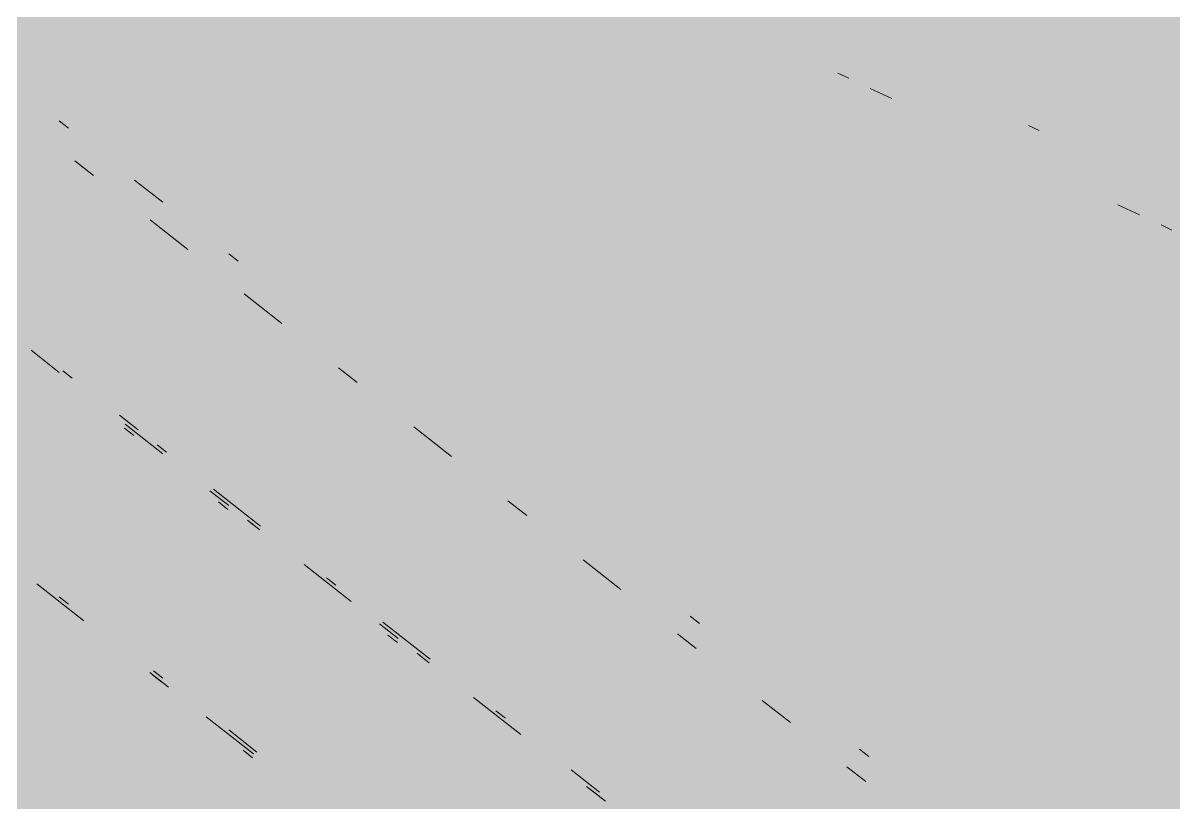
# Model space of a CAD drawing. Header units: millimetres. Extents: x 5 to 1315, y 5 to 292.
# Drawn here: x 1209.747 to 1213.821, y 90.034 to 92.795 of the extents above; entities that cross this region are included whole.
import ezdxf

# ---------------------------------------------------------------- set-up
doc = ezdxf.new("R2010")
doc.units = ezdxf.units.MM
doc.layers.add('EXISTING', color=7, linetype='Continuous')
doc.layers.add('IMAGES', color=7, linetype='Continuous')

# ---------------------------------------------------------------- blocks, each defined once
blk = doc.blocks.new('SHEET_03')
at = {"layer": 'EXISTING', "color": 250, "lineweight": 9}
for p, q in [((312.6314, 92.6168), (312.6695, 92.5989)), ((312.7458, 92.5631), (312.822, 92.5273)), ((309.9083, 92.422), (309.875, 92.4482)), ((313.3438, 92.4143), (313.3056, 92.4322)), ((309.9302, 92.3069), (309.9969, 92.2546)), ((310.2416, 92.1605), (310.1416, 92.2389)), ((313.6226, 92.1514), (313.6989, 92.1156)), ((310.1968, 92.0977), (310.3302, 91.993)), ((313.7751, 92.0798), (313.8132, 92.0619)), ((310.5082, 91.9512), (310.4749, 91.9773)), ((310.5301, 91.8361), (310.6634, 91.7314)), ((309.7754, 91.6363), (309.8754, 91.5579)), ((309.9212, 91.5376), (309.8879, 91.5637)), ((310.8634, 91.5745), (310.93, 91.5222)), ((310.1545, 91.3544), (310.0879, 91.4068)), ((310.139, 91.3349), (310.1057, 91.3611)), ((310.1087, 91.3747), (310.242, 91.2701)), ((311.13, 91.3652), (311.2633, 91.2606)), ((310.2545, 91.276), (310.2212, 91.3021)), ((310.4086, 91.1393), (310.4753, 91.087)), ((310.5878, 91.0144), (310.4211, 91.1452)), ((310.4722, 91.0733), (310.4389, 91.0995)), ((311.4633, 91.1036), (311.5299, 91.0513)), ((310.542, 91.0347), (310.5753, 91.0085)), ((310.5847, 91.0007), (310.5514, 91.0269)), ((311.7299, 90.8943), (311.8632, 90.7897)), ((310.7419, 90.8777), (310.9085, 90.7469)), ((309.7959, 90.8098), (309.9625, 90.679)), ((310.8544, 90.8051), (310.8211, 90.8313)), ((309.9083, 90.7372), (309.875, 90.7634)), ((312.1412, 90.6694), (312.1079, 90.6956)), ((311.0085, 90.6684), (311.0752, 90.6161)), ((311.1876, 90.5435), (311.021, 90.6743)), ((311.0721, 90.6024), (311.0388, 90.6286)), ((312.0631, 90.6328), (312.1298, 90.5804)), ((311.1418, 90.5638), (311.1752, 90.5377)), ((311.1846, 90.5298), (311.1513, 90.556)), ((310.1958, 90.4959), (310.2624, 90.4436)), ((310.2385, 90.4619), (310.2052, 90.4881)), ((310.2416, 90.4756), (310.2083, 90.5018)), ((311.3418, 90.4069), (311.5084, 90.2761)), ((311.4543, 90.3342), (311.4209, 90.3604)), ((312.3631, 90.3973), (312.4631, 90.3188)), ((310.3957, 90.339), (310.5624, 90.2082)), ((310.5749, 90.214), (310.4749, 90.2925)), ((310.5593, 90.1945), (310.526, 90.2206)), ((312.7411, 90.1985), (312.7077, 90.2247)), ((312.663, 90.1619), (312.7297, 90.1096)), ((311.7875, 90.0727), (311.6875, 90.1511)), ((311.7417, 90.093), (311.8084, 90.0406)), ((311.7845, 90.059), (311.7511, 90.0851))]:
    blk.add_line(p, q, dxfattribs=at)
at = {"layer": 'IMAGES', "color": 7}
for points in [[(309.3782, 92.7366), (311.7873, 92.7366), (309.3782, 92.833), (311.7873, 92.833)], [(311.7873, 92.7366), (311.98, 92.7366), (311.7873, 92.833), (311.98, 92.833)], [(311.98, 92.7366), (312.0764, 92.7366), (311.98, 92.833), (312.0764, 92.833)], [(312.0764, 92.7366), (312.1727, 92.7366), (312.0764, 92.833), (312.1727, 92.833)], [(312.1727, 92.7366), (312.2691, 92.7366), (312.1727, 92.833), (312.2691, 92.833)], [(312.2691, 92.7366), (312.4618, 92.7366), (312.2691, 92.833), (312.4618, 92.833)], [(312.4618, 92.7366), (312.5582, 92.7366), (312.4618, 92.833), (312.5582, 92.833)], [(312.5582, 92.7366), (312.6545, 92.7366), (312.5582, 92.833), (312.6545, 92.833)], [(312.6545, 92.7366), (312.7509, 92.7366), (312.6545, 92.833), (312.7509, 92.833)], [(312.7509, 92.7366), (312.8473, 92.7366), (312.7509, 92.833), (312.8473, 92.833)], [(312.8473, 92.7366), (312.9436, 92.7366), (312.8473, 92.833), (312.9436, 92.833)], [(312.9436, 92.7366), (318.9182, 92.7366), (312.9436, 92.833), (318.9182, 92.833)], [(309.6673, 92.6402), (309.7636, 92.6402), (309.6673, 92.7366), (309.7636, 92.7366)], [(309.7636, 92.6402), (309.86, 92.6402), (309.7636, 92.7366), (309.86, 92.7366)], [(309.86, 92.6402), (311.98, 92.6402), (309.86, 92.7366), (311.98, 92.7366)], [(311.98, 92.6402), (312.0764, 92.6402), (311.98, 92.7366), (312.0764, 92.7366)], [(312.0764, 92.6402), (312.1727, 92.6402), (312.0764, 92.7366), (312.1727, 92.7366)], [(312.1727, 92.6402), (312.2691, 92.6402), (312.1727, 92.7366), (312.2691, 92.7366)], [(312.2691, 92.6402), (312.3655, 92.6402), (312.2691, 92.7366), (312.3655, 92.7366)], [(312.3655, 92.6402), (312.4618, 92.6402), (312.3655, 92.7366), (312.4618, 92.7366)], [(312.4618, 92.6402), (312.6545, 92.6402), (312.4618, 92.7366), (312.6545, 92.7366)], [(312.6545, 92.6402), (312.8473, 92.6402), (312.6545, 92.7366), (312.8473, 92.7366)], [(312.8473, 92.6402), (312.9436, 92.6402), (312.8473, 92.7366), (312.9436, 92.7366)], [(312.9436, 92.6402), (313.1364, 92.6402), (312.9436, 92.7366), (313.1364, 92.7366)], [(313.1364, 92.6402), (319.0145, 92.6402), (313.1364, 92.7366), (319.0145, 92.7366)], [(309.6673, 92.5438), (309.86, 92.5438), (309.6673, 92.6402), (309.86, 92.6402)], [(309.86, 92.5438), (309.9564, 92.5438), (309.86, 92.6402), (309.9564, 92.6402)], [(309.9564, 92.5438), (312.1727, 92.5438), (309.9564, 92.6402), (312.1727, 92.6402)], [(312.1727, 92.5438), (312.3655, 92.5438), (312.1727, 92.6402), (312.3655, 92.6402)], [(312.3655, 92.5438), (312.4618, 92.5438), (312.3655, 92.6402), (312.4618, 92.6402)], [(312.4618, 92.5438), (312.5582, 92.5438), (312.4618, 92.6402), (312.5582, 92.6402)], [(312.5582, 92.5438), (312.6545, 92.5438), (312.5582, 92.6402), (312.6545, 92.6402)], [(312.6545, 92.5438), (312.8473, 92.5438), (312.6545, 92.6402), (312.8473, 92.6402)], [(312.8473, 92.5438), (312.9436, 92.5438), (312.8473, 92.6402), (312.9436, 92.6402)], [(312.9436, 92.5438), (313.1364, 92.5438), (312.9436, 92.6402), (313.1364, 92.6402)], [(313.1364, 92.5438), (313.3291, 92.5438), (313.1364, 92.6402), (313.3291, 92.6402)], [(313.3291, 92.5438), (319.3036, 92.5438), (313.3291, 92.6402), (319.3036, 92.6402)], [(309.6673, 92.4474), (309.9564, 92.4474), (309.6673, 92.5438), (309.9564, 92.5438)], [(309.9564, 92.4474), (310.1491, 92.4474), (309.9564, 92.5438), (310.1491, 92.5438)], [(310.1491, 92.4474), (312.3655, 92.4474), (310.1491, 92.5438), (312.3655, 92.5438)], [(312.3655, 92.4474), (312.4618, 92.4474), (312.3655, 92.5438), (312.4618, 92.5438)], [(312.4618, 92.4474), (312.5582, 92.4474), (312.4618, 92.5438), (312.5582, 92.5438)], [(312.5582, 92.4474), (312.6545, 92.4474), (312.5582, 92.5438), (312.6545, 92.5438)], [(312.6545, 92.4474), (312.7509, 92.4474), (312.6545, 92.5438), (312.7509, 92.5438)], [(312.7509, 92.4474), (313.1364, 92.4474), (312.7509, 92.5438), (313.1364, 92.5438)], [(313.1364, 92.4474), (313.2327, 92.4474), (313.1364, 92.5438), (313.2327, 92.5438)], [(313.2327, 92.4474), (313.3291, 92.4474), (313.2327, 92.5438), (313.3291, 92.5438)], [(313.3291, 92.4474), (313.5218, 92.4474), (313.3291, 92.5438), (313.5218, 92.5438)], [(313.5218, 92.4474), (319.4, 92.4474), (313.5218, 92.5438), (319.4, 92.5438)], [(309.6673, 92.351), (309.7636, 92.351), (309.6673, 92.4474), (309.7636, 92.4474)], [(309.7636, 92.351), (309.86, 92.351), (309.7636, 92.4474), (309.86, 92.4474)], [(309.86, 92.351), (309.9564, 92.351), (309.86, 92.4474), (309.9564, 92.4474)], [(309.9564, 92.351), (310.0527, 92.351), (309.9564, 92.4474), (310.0527, 92.4474)], [(310.0527, 92.351), (310.1491, 92.351), (310.0527, 92.4474), (310.1491, 92.4474)], [(310.1491, 92.351), (310.2455, 92.351), (310.1491, 92.4474), (310.2455, 92.4474)], [(310.2455, 92.351), (312.5582, 92.351), (310.2455, 92.4474), (312.5582, 92.4474)], [(312.5582, 92.351), (312.7509, 92.351), (312.5582, 92.4474), (312.7509, 92.4474)], [(312.7509, 92.351), (312.8473, 92.351), (312.7509, 92.4474), (312.8473, 92.4474)], [(312.8473, 92.351), (312.9436, 92.351), (312.8473, 92.4474), (312.9436, 92.4474)], [(312.9436, 92.351), (313.04, 92.351), (312.9436, 92.4474), (313.04, 92.4474)], [(313.04, 92.351), (313.3291, 92.351), (313.04, 92.4474), (313.3291, 92.4474)], [(313.3291, 92.351), (313.4255, 92.351), (313.3291, 92.4474), (313.4255, 92.4474)], [(313.4255, 92.351), (313.5218, 92.351), (313.4255, 92.4474), (313.5218, 92.4474)], [(313.5218, 92.351), (313.7145, 92.351), (313.5218, 92.4474), (313.7145, 92.4474)], [(313.7145, 92.351), (319.4964, 92.351), (313.7145, 92.4474), (319.4964, 92.4474)], [(309.6673, 92.2546), (309.7636, 92.2546), (309.6673, 92.351), (309.7636, 92.351)], [(309.7636, 92.2546), (309.86, 92.2546), (309.7636, 92.351), (309.86, 92.351)], [(309.86, 92.2546), (309.9564, 92.2546), (309.86, 92.351), (309.9564, 92.351)], [(309.9564, 92.2546), (310.1491, 92.2546), (309.9564, 92.351), (310.1491, 92.351)], [(310.1491, 92.2546), (310.2455, 92.2546), (310.1491, 92.351), (310.2455, 92.351)], [(310.2455, 92.2546), (310.3418, 92.2546), (310.2455, 92.351), (310.3418, 92.351)], [(310.3418, 92.2546), (312.7509, 92.2546), (310.3418, 92.351), (312.7509, 92.351)], [(312.7509, 92.2546), (312.8473, 92.2546), (312.7509, 92.351), (312.8473, 92.351)], [(312.8473, 92.2546), (312.9436, 92.2546), (312.8473, 92.351), (312.9436, 92.351)], [(312.9436, 92.2546), (313.04, 92.2546), (312.9436, 92.351), (313.04, 92.351)], [(313.04, 92.2546), (313.1364, 92.2546), (313.04, 92.351), (313.1364, 92.351)], [(313.1364, 92.2546), (313.2327, 92.2546), (313.1364, 92.351), (313.2327, 92.351)], [(313.2327, 92.2546), (313.5218, 92.2546), (313.2327, 92.351), (313.5218, 92.351)], [(313.5218, 92.2546), (313.6182, 92.2546), (313.5218, 92.351), (313.6182, 92.351)], [(313.6182, 92.2546), (313.7145, 92.2546), (313.6182, 92.351), (313.7145, 92.351)], [(313.7145, 92.2546), (314.0036, 92.2546), (313.7145, 92.351), (314.0036, 92.351)], [(309.3782, 92.1582), (309.7636, 92.1582), (309.3782, 92.2546), (309.7636, 92.2546)], [(309.7636, 92.1582), (309.86, 92.1582), (309.7636, 92.2546), (309.86, 92.2546)], [(309.86, 92.1582), (309.9564, 92.1582), (309.86, 92.2546), (309.9564, 92.2546)], [(309.9564, 92.1582), (310.0527, 92.1582), (309.9564, 92.2546), (310.0527, 92.2546)], [(310.0527, 92.1582), (310.1491, 92.1582), (310.0527, 92.2546), (310.1491, 92.2546)], [(310.1491, 92.0618), (310.2455, 92.0618), (310.1491, 92.2546), (310.2455, 92.2546)], [(310.2455, 92.1582), (310.3418, 92.1582), (310.2455, 92.2546), (310.3418, 92.2546)], [(310.3418, 92.1582), (310.4382, 92.1582), (310.3418, 92.2546), (310.4382, 92.2546)], [(310.4382, 92.1582), (310.5345, 92.1582), (310.4382, 92.2546), (310.5345, 92.2546)], [(310.5345, 92.0618), (310.6309, 92.0618), (310.5345, 92.2546), (310.6309, 92.2546)], [(310.6309, 92.1582), (310.7273, 92.1582), (310.6309, 92.2546), (310.7273, 92.2546)], [(310.7273, 92.1582), (312.9436, 92.1582), (310.7273, 92.2546), (312.9436, 92.2546)], [(312.9436, 92.1582), (313.1364, 92.1582), (312.9436, 92.2546), (313.1364, 92.2546)], [(313.1364, 92.1582), (313.2327, 92.1582), (313.1364, 92.2546), (313.2327, 92.2546)], [(313.2327, 92.1582), (313.3291, 92.1582), (313.2327, 92.2546), (313.3291, 92.2546)], [(313.3291, 92.1582), (313.4255, 92.1582), (313.3291, 92.2546), (313.4255, 92.2546)], [(313.4255, 92.1582), (313.7145, 92.1582), (313.4255, 92.2546), (313.7145, 92.2546)], [(313.7145, 92.1582), (313.8109, 92.1582), (313.7145, 92.2546), (313.8109, 92.2546)], [(313.8109, 92.1582), (314.0036, 92.1582), (313.8109, 92.2546), (314.0036, 92.2546)], [(309.4745, 92.0618), (309.86, 92.0618), (309.4745, 92.1582), (309.86, 92.1582)], [(309.86, 92.0618), (309.9564, 92.0618), (309.86, 92.1582), (309.9564, 92.1582)], [(309.9564, 92.0618), (310.0527, 92.0618), (309.9564, 92.1582), (310.0527, 92.1582)], [(310.0527, 92.0618), (310.1491, 92.0618), (310.0527, 92.1582), (310.1491, 92.1582)], [(310.2455, 92.0618), (310.4382, 92.0618), (310.2455, 92.1582), (310.4382, 92.1582)], [(310.4382, 92.0618), (310.5345, 92.0618), (310.4382, 92.1582), (310.5345, 92.1582)], [(310.6309, 92.0618), (310.7273, 92.0618), (310.6309, 92.1582), (310.7273, 92.1582)], [(310.7273, 92.0618), (310.8236, 92.0618), (310.7273, 92.1582), (310.8236, 92.1582)], [(310.8236, 92.0618), (313.1364, 92.0618), (310.8236, 92.1582), (313.1364, 92.1582)], [(313.1364, 92.0618), (313.2327, 92.0618), (313.1364, 92.1582), (313.2327, 92.1582)], [(313.2327, 92.0618), (313.4255, 92.0618), (313.2327, 92.1582), (313.4255, 92.1582)], [(313.4255, 92.0618), (313.5218, 92.0618), (313.4255, 92.1582), (313.5218, 92.1582)], [(313.5218, 92.0618), (313.6182, 92.0618), (313.5218, 92.1582), (313.6182, 92.1582)], [(313.6182, 92.0618), (314.0036, 92.0618), (313.6182, 92.1582), (314.0036, 92.1582)], [(309.5709, 91.9654), (310.0527, 91.9654), (309.5709, 92.0618), (310.0527, 92.0618)], [(310.0527, 91.9654), (310.1491, 91.9654), (310.0527, 92.0618), (310.1491, 92.0618)], [(310.1491, 91.9654), (310.2455, 91.9654), (310.1491, 92.0618), (310.2455, 92.0618)], [(310.2455, 91.9654), (310.3418, 91.9654), (310.2455, 92.0618), (310.3418, 92.0618)], [(310.3418, 91.9654), (310.5345, 91.9654), (310.3418, 92.0618), (310.5345, 92.0618)], [(310.5345, 91.9654), (310.6309, 91.9654), (310.5345, 92.0618), (310.6309, 92.0618)], [(310.6309, 91.9654), (310.7273, 91.9654), (310.6309, 92.0618), (310.7273, 92.0618)], [(310.7273, 91.9654), (313.4255, 91.9654), (310.7273, 92.0618), (313.4255, 92.0618)], [(313.4255, 91.9654), (313.5218, 91.9654), (313.4255, 92.0618), (313.5218, 92.0618)], [(313.5218, 91.9654), (313.6182, 91.9654), (313.5218, 92.0618), (313.6182, 92.0618)], [(313.6182, 91.9654), (313.7145, 91.9654), (313.6182, 92.0618), (313.7145, 92.0618)], [(313.7145, 91.9654), (313.8109, 91.9654), (313.7145, 92.0618), (313.8109, 92.0618)], [(313.8109, 91.9654), (313.9073, 91.9654), (313.8109, 92.0618), (313.9073, 92.0618)], [(309.6673, 91.869), (310.1491, 91.869), (309.6673, 91.9654), (310.1491, 91.9654)], [(310.1491, 91.869), (310.2455, 91.869), (310.1491, 91.9654), (310.2455, 91.9654)], [(310.2455, 91.869), (310.3418, 91.869), (310.2455, 91.9654), (310.3418, 91.9654)], [(310.3418, 91.869), (310.4382, 91.869), (310.3418, 91.9654), (310.4382, 91.9654)], [(310.4382, 91.869), (310.5345, 91.869), (310.4382, 91.9654), (310.5345, 91.9654)], [(310.5345, 91.869), (310.7273, 91.869), (310.5345, 91.9654), (310.7273, 91.9654)], [(310.7273, 91.869), (310.8236, 91.869), (310.7273, 91.9654), (310.8236, 91.9654)], [(310.8236, 91.869), (311.1127, 91.869), (310.8236, 91.9654), (311.1127, 91.9654)], [(311.1127, 91.869), (311.2091, 91.869), (311.1127, 91.9654), (311.2091, 91.9654)], [(311.2091, 91.869), (311.3055, 91.869), (311.2091, 91.9654), (311.3055, 91.9654)], [(311.3055, 91.869), (313.5218, 91.869), (311.3055, 91.9654), (313.5218, 91.9654)], [(313.5218, 91.869), (313.6182, 91.869), (313.5218, 91.9654), (313.6182, 91.9654)], [(313.6182, 91.869), (313.8109, 91.869), (313.6182, 91.9654), (313.8109, 91.9654)], [(313.8109, 91.869), (313.9073, 91.869), (313.8109, 91.9654), (313.9073, 91.9654)], [(309.6673, 91.7726), (309.7636, 91.7726), (309.6673, 91.869), (309.7636, 91.869)], [(309.7636, 91.7726), (310.2455, 91.7726), (309.7636, 91.869), (310.2455, 91.869)], [(310.2455, 91.7726), (310.3418, 91.7726), (310.2455, 91.869), (310.3418, 91.869)], [(310.3418, 91.7726), (310.4382, 91.7726), (310.3418, 91.869), (310.4382, 91.869)], [(310.4382, 91.7726), (310.5345, 91.7726), (310.4382, 91.869), (310.5345, 91.869)], [(310.5345, 91.7726), (310.6309, 91.7726), (310.5345, 91.869), (310.6309, 91.869)], [(310.6309, 91.7726), (310.7273, 91.7726), (310.6309, 91.869), (310.7273, 91.869)], [(310.7273, 91.7726), (311.0164, 91.7726), (310.7273, 91.869), (311.0164, 91.869)], [(311.0164, 91.7726), (311.1127, 91.7726), (311.0164, 91.869), (311.1127, 91.869)], [(311.1127, 91.7726), (311.3055, 91.7726), (311.1127, 91.869), (311.3055, 91.869)], [(311.3055, 91.7726), (311.4018, 91.7726), (311.3055, 91.869), (311.4018, 91.869)], [(311.4018, 91.7726), (313.8109, 91.7726), (311.4018, 91.869), (313.8109, 91.869)], [(313.8109, 91.7726), (314.0036, 91.7726), (313.8109, 91.869), (314.0036, 91.869)], [(309.6673, 91.5798), (309.7636, 91.5798), (309.6673, 91.7726), (309.7636, 91.7726)], [(309.7636, 91.6762), (309.86, 91.6762), (309.7636, 91.7726), (309.86, 91.7726)], [(309.86, 91.6762), (309.9564, 91.6762), (309.86, 91.7726), (309.9564, 91.7726)], [(309.9564, 91.6762), (310.4382, 91.6762), (309.9564, 91.7726), (310.4382, 91.7726)], [(310.4382, 91.6762), (310.5345, 91.6762), (310.4382, 91.7726), (310.5345, 91.7726)], [(310.5345, 91.6762), (310.6309, 91.6762), (310.5345, 91.7726), (310.6309, 91.7726)], [(310.6309, 91.6762), (310.7273, 91.6762), (310.6309, 91.7726), (310.7273, 91.7726)], [(310.7273, 91.6762), (310.8236, 91.6762), (310.7273, 91.7726), (310.8236, 91.7726)], [(310.8236, 91.6762), (310.92, 91.6762), (310.8236, 91.7726), (310.92, 91.7726)], [(310.92, 91.6762), (311.0164, 91.6762), (310.92, 91.7726), (311.0164, 91.7726)], [(311.0164, 91.6762), (311.1127, 91.6762), (311.0164, 91.7726), (311.1127, 91.7726)], [(311.1127, 91.6762), (311.3055, 91.6762), (311.1127, 91.7726), (311.3055, 91.7726)], [(311.3055, 91.6762), (311.4018, 91.6762), (311.3055, 91.7726), (311.4018, 91.7726)], [(311.4018, 91.6762), (311.4982, 91.6762), (311.4018, 91.7726), (311.4982, 91.7726)], [(311.4982, 91.6762), (314.0036, 91.6762), (311.4982, 91.7726), (314.0036, 91.7726)], [(309.7636, 91.5798), (309.86, 91.5798), (309.7636, 91.6762), (309.86, 91.6762)], [(309.86, 91.5798), (309.9564, 91.5798), (309.86, 91.6762), (309.9564, 91.6762)], [(309.9564, 91.5798), (310.0527, 91.5798), (309.9564, 91.6762), (310.0527, 91.6762)], [(310.0527, 91.5798), (310.5345, 91.5798), (310.0527, 91.6762), (310.5345, 91.6762)], [(310.5345, 91.5798), (310.6309, 91.5798), (310.5345, 91.6762), (310.6309, 91.6762)], [(310.6309, 91.5798), (310.7273, 91.5798), (310.6309, 91.6762), (310.7273, 91.6762)], [(310.7273, 91.5798), (310.8236, 91.5798), (310.7273, 91.6762), (310.8236, 91.6762)], [(310.8236, 91.5798), (311.0164, 91.5798), (310.8236, 91.6762), (311.0164, 91.6762)], [(311.0164, 91.5798), (311.2091, 91.5798), (311.0164, 91.6762), (311.2091, 91.6762)], [(311.2091, 91.5798), (311.3055, 91.5798), (311.2091, 91.6762), (311.3055, 91.6762)], [(311.3055, 91.5798), (311.4018, 91.5798), (311.3055, 91.6762), (311.4018, 91.6762)], [(311.4018, 91.5798), (311.7873, 91.5798), (311.4018, 91.6762), (311.7873, 91.6762)], [(311.7873, 91.5798), (311.8836, 91.5798), (311.7873, 91.6762), (311.8836, 91.6762)], [(311.8836, 91.5798), (311.98, 91.5798), (311.8836, 91.6762), (311.98, 91.6762)], [(311.98, 91.5798), (314.1964, 91.5798), (311.98, 91.6762), (314.1964, 91.6762)], [(309.6673, 91.4834), (309.7636, 91.4834), (309.6673, 91.5798), (309.7636, 91.5798)], [(309.7636, 91.4834), (309.86, 91.4834), (309.7636, 91.5798), (309.86, 91.5798)], [(309.86, 91.4834), (309.9564, 91.4834), (309.86, 91.5798), (309.9564, 91.5798)], [(309.9564, 91.4834), (310.0527, 91.4834), (309.9564, 91.5798), (310.0527, 91.5798)], [(310.0527, 91.4834), (310.1491, 91.4834), (310.0527, 91.5798), (310.1491, 91.5798)], [(310.1491, 91.4834), (310.2455, 91.4834), (310.1491, 91.5798), (310.2455, 91.5798)], [(310.2455, 91.4834), (310.6309, 91.4834), (310.2455, 91.5798), (310.6309, 91.5798)], [(310.6309, 91.4834), (310.7273, 91.4834), (310.6309, 91.5798), (310.7273, 91.5798)], [(310.7273, 91.4834), (310.8236, 91.4834), (310.7273, 91.5798), (310.8236, 91.5798)], [(310.8236, 91.4834), (310.92, 91.4834), (310.8236, 91.5798), (310.92, 91.5798)], [(310.92, 91.4834), (311.0164, 91.4834), (310.92, 91.5798), (311.0164, 91.5798)], [(311.0164, 91.4834), (311.1127, 91.4834), (311.0164, 91.5798), (311.1127, 91.5798)], [(311.1127, 91.4834), (311.2091, 91.4834), (311.1127, 91.5798), (311.2091, 91.5798)], [(311.2091, 91.4834), (311.3055, 91.4834), (311.2091, 91.5798), (311.3055, 91.5798)], [(311.3055, 91.4834), (311.5945, 91.4834), (311.3055, 91.5798), (311.5945, 91.5798)], [(311.5945, 91.4834), (311.6909, 91.4834), (311.5945, 91.5798), (311.6909, 91.5798)], [(311.6909, 91.4834), (311.7873, 91.4834), (311.6909, 91.5798), (311.7873, 91.5798)], [(311.7873, 91.4834), (311.8836, 91.4834), (311.7873, 91.5798), (311.8836, 91.5798)], [(311.8836, 91.4834), (311.98, 91.4834), (311.8836, 91.5798), (311.98, 91.5798)], [(311.98, 91.387), (312.0764, 91.387), (311.98, 91.5798), (312.0764, 91.5798)], [(312.0764, 91.4834), (314.3891, 91.4834), (312.0764, 91.5798), (314.3891, 91.5798)], [(309.2818, 91.387), (309.7636, 91.387), (309.2818, 91.4834), (309.7636, 91.4834)], [(309.7636, 91.387), (309.86, 91.387), (309.7636, 91.4834), (309.86, 91.4834)], [(309.86, 91.387), (309.9564, 91.387), (309.86, 91.4834), (309.9564, 91.4834)], [(309.9564, 91.387), (310.0527, 91.387), (309.9564, 91.4834), (310.0527, 91.4834)], [(310.0527, 91.387), (310.1491, 91.387), (310.0527, 91.4834), (310.1491, 91.4834)], [(310.1491, 91.387), (310.2455, 91.387), (310.1491, 91.4834), (310.2455, 91.4834)], [(310.2455, 91.387), (310.3418, 91.387), (310.2455, 91.4834), (310.3418, 91.4834)], [(310.3418, 91.387), (310.8236, 91.387), (310.3418, 91.4834), (310.8236, 91.4834)], [(310.8236, 91.387), (310.92, 91.387), (310.8236, 91.4834), (310.92, 91.4834)], [(310.92, 91.387), (311.0164, 91.387), (310.92, 91.4834), (311.0164, 91.4834)], [(311.0164, 91.387), (311.2091, 91.387), (311.0164, 91.4834), (311.2091, 91.4834)], [(311.2091, 91.387), (311.3055, 91.387), (311.2091, 91.4834), (311.3055, 91.4834)], [(311.3055, 91.387), (311.4018, 91.387), (311.3055, 91.4834), (311.4018, 91.4834)], [(311.4018, 91.387), (311.4982, 91.387), (311.4018, 91.4834), (311.4982, 91.4834)], [(311.4982, 91.387), (311.7873, 91.387), (311.4982, 91.4834), (311.7873, 91.4834)], [(311.7873, 91.387), (311.8836, 91.387), (311.7873, 91.4834), (311.8836, 91.4834)], [(311.8836, 91.387), (311.98, 91.387), (311.8836, 91.4834), (311.98, 91.4834)], [(312.0764, 91.387), (312.1727, 91.387), (312.0764, 91.4834), (312.1727, 91.4834)], [(312.1727, 91.387), (312.2691, 91.387), (312.1727, 91.4834), (312.2691, 91.4834)], [(312.2691, 91.387), (312.4618, 91.387), (312.2691, 91.4834), (312.4618, 91.4834)], [(312.4618, 91.387), (314.5818, 91.387), (312.4618, 91.4834), (314.5818, 91.4834)], [(309.3782, 91.2906), (309.9564, 91.2906), (309.3782, 91.387), (309.9564, 91.387)], [(309.9564, 91.2906), (310.0527, 91.2906), (309.9564, 91.387), (310.0527, 91.387)], [(310.0527, 91.2906), (310.1491, 91.2906), (310.0527, 91.387), (310.1491, 91.387)], [(310.1491, 91.2906), (310.2455, 91.2906), (310.1491, 91.387), (310.2455, 91.387)], [(310.2455, 91.2906), (310.4382, 91.2906), (310.2455, 91.387), (310.4382, 91.387)], [(310.4382, 91.2906), (310.92, 91.2906), (310.4382, 91.387), (310.92, 91.387)], [(310.92, 91.2906), (311.0164, 91.2906), (310.92, 91.387), (311.0164, 91.387)], [(311.0164, 91.2906), (311.1127, 91.2906), (311.0164, 91.387), (311.1127, 91.387)], [(311.1127, 91.2906), (311.2091, 91.2906), (311.1127, 91.387), (311.2091, 91.387)], [(311.2091, 91.2906), (311.3055, 91.2906), (311.2091, 91.387), (311.3055, 91.387)], [(311.3055, 91.2906), (311.4018, 91.2906), (311.3055, 91.387), (311.4018, 91.387)], [(311.4018, 91.2906), (311.4982, 91.2906), (311.4018, 91.387), (311.4982, 91.387)], [(311.4982, 91.2906), (311.5945, 91.2906), (311.4982, 91.387), (311.5945, 91.387)], [(311.5945, 91.2906), (311.8836, 91.2906), (311.5945, 91.387), (311.8836, 91.387)], [(311.8836, 91.2906), (311.98, 91.2906), (311.8836, 91.387), (311.98, 91.387)], [(311.98, 91.2906), (312.0764, 91.2906), (311.98, 91.387), (312.0764, 91.387)], [(312.0764, 91.2906), (312.1727, 91.2906), (312.0764, 91.387), (312.1727, 91.387)], [(312.1727, 91.2906), (312.2691, 91.2906), (312.1727, 91.387), (312.2691, 91.387)], [(312.2691, 91.2906), (312.4618, 91.2906), (312.2691, 91.387), (312.4618, 91.387)], [(312.4618, 91.2906), (312.5582, 91.2906), (312.4618, 91.387), (312.5582, 91.387)], [(312.5582, 91.2906), (314.8709, 91.2906), (312.5582, 91.387), (314.8709, 91.387)], [(309.4745, 91.1942), (309.9564, 91.1942), (309.4745, 91.2906), (309.9564, 91.2906)], [(309.9564, 91.1942), (310.1491, 91.1942), (309.9564, 91.2906), (310.1491, 91.2906)], [(310.1491, 91.1942), (310.2455, 91.1942), (310.1491, 91.2906), (310.2455, 91.2906)], [(310.2455, 91.1942), (310.4382, 91.1942), (310.2455, 91.2906), (310.4382, 91.2906)], [(310.4382, 91.1942), (310.5345, 91.1942), (310.4382, 91.2906), (310.5345, 91.2906)], [(310.5345, 91.1942), (311.0164, 91.1942), (310.5345, 91.2906), (311.0164, 91.2906)], [(311.0164, 91.1942), (311.1127, 91.1942), (311.0164, 91.2906), (311.1127, 91.2906)], [(311.1127, 91.1942), (311.2091, 91.1942), (311.1127, 91.2906), (311.2091, 91.2906)], [(311.2091, 91.1942), (311.3055, 91.1942), (311.2091, 91.2906), (311.3055, 91.2906)], [(311.3055, 91.1942), (311.4982, 91.1942), (311.3055, 91.2906), (311.4982, 91.2906)], [(311.4982, 91.1942), (311.5945, 91.1942), (311.4982, 91.2906), (311.5945, 91.2906)], [(311.5945, 91.1942), (311.6909, 91.1942), (311.5945, 91.2906), (311.6909, 91.2906)], [(311.6909, 91.1942), (312.1727, 91.1942), (311.6909, 91.2906), (312.1727, 91.2906)], [(312.1727, 91.1942), (312.2691, 91.1942), (312.1727, 91.2906), (312.2691, 91.2906)], [(312.2691, 91.1942), (312.5582, 91.1942), (312.2691, 91.2906), (312.5582, 91.2906)], [(312.5582, 91.0978), (312.6545, 91.0978), (312.5582, 91.2906), (312.6545, 91.2906)], [(312.6545, 91.1942), (314.9673, 91.1942), (312.6545, 91.2906), (314.9673, 91.2906)], [(309.6673, 91.0978), (310.1491, 91.0978), (309.6673, 91.1942), (310.1491, 91.1942)], [(310.1491, 91.0978), (310.2455, 91.0978), (310.1491, 91.1942), (310.2455, 91.1942)], [(310.2455, 91.0978), (310.3418, 91.0978), (310.2455, 91.1942), (310.3418, 91.1942)], [(310.3418, 91.0978), (310.4382, 91.0978), (310.3418, 91.1942), (310.4382, 91.1942)], [(310.4382, 91.0978), (310.5345, 91.0978), (310.4382, 91.1942), (310.5345, 91.1942)], [(310.5345, 91.0978), (311.1127, 91.0978), (310.5345, 91.1942), (311.1127, 91.1942)], [(311.1127, 91.0978), (311.2091, 91.0978), (311.1127, 91.1942), (311.2091, 91.1942)], [(311.2091, 91.0978), (311.3055, 91.0978), (311.2091, 91.1942), (311.3055, 91.1942)], [(311.3055, 91.0978), (311.4018, 91.0978), (311.3055, 91.1942), (311.4018, 91.1942)], [(311.4018, 91.0978), (311.5945, 91.0978), (311.4018, 91.1942), (311.5945, 91.1942)], [(311.5945, 91.0978), (311.7873, 91.0978), (311.5945, 91.1942), (311.7873, 91.1942)], [(311.7873, 91.0978), (312.2691, 91.0978), (311.7873, 91.1942), (312.2691, 91.1942)], [(312.2691, 91.0978), (312.3655, 91.0978), (312.2691, 91.1942), (312.3655, 91.1942)], [(312.3655, 91.0978), (312.4618, 91.0978), (312.3655, 91.1942), (312.4618, 91.1942)], [(312.4618, 91.0978), (312.5582, 91.0978), (312.4618, 91.1942), (312.5582, 91.1942)], [(312.6545, 91.0978), (312.8473, 91.0978), (312.6545, 91.1942), (312.8473, 91.1942)], [(312.8473, 91.0978), (312.9436, 91.0978), (312.8473, 91.1942), (312.9436, 91.1942)], [(312.9436, 91.0978), (313.04, 91.0978), (312.9436, 91.1942), (313.04, 91.1942)], [(313.04, 91.0978), (315.3527, 91.0978), (313.04, 91.1942), (315.3527, 91.1942)], [(309.6673, 91.0014), (309.7636, 91.0014), (309.6673, 91.0978), (309.7636, 91.0978)], [(309.7636, 91.0014), (310.2455, 91.0014), (309.7636, 91.0978), (310.2455, 91.0978)], [(310.2455, 91.0014), (310.3418, 91.0014), (310.2455, 91.0978), (310.3418, 91.0978)], [(310.3418, 91.0014), (310.4382, 91.0014), (310.3418, 91.0978), (310.4382, 91.0978)], [(310.4382, 91.0014), (310.6309, 91.0014), (310.4382, 91.0978), (310.6309, 91.0978)], [(310.6309, 91.0014), (310.7273, 91.0014), (310.6309, 91.0978), (310.7273, 91.0978)], [(310.7273, 91.0014), (310.8236, 91.0014), (310.7273, 91.0978), (310.8236, 91.0978)], [(310.8236, 91.0014), (311.2091, 91.0014), (310.8236, 91.0978), (311.2091, 91.0978)], [(311.2091, 91.0014), (311.3055, 91.0014), (311.2091, 91.0978), (311.3055, 91.0978)], [(311.3055, 91.0014), (311.4018, 91.0014), (311.3055, 91.0978), (311.4018, 91.0978)], [(311.4018, 91.0014), (311.4982, 91.0014), (311.4018, 91.0978), (311.4982, 91.0978)], [(311.4982, 91.0014), (311.5945, 91.0014), (311.4982, 91.0978), (311.5945, 91.0978)], [(311.5945, 91.0014), (311.6909, 91.0014), (311.5945, 91.0978), (311.6909, 91.0978)], [(311.6909, 91.0014), (311.7873, 91.0014), (311.6909, 91.0978), (311.7873, 91.0978)], [(311.7873, 91.0014), (312.4618, 91.0014), (311.7873, 91.0978), (312.4618, 91.0978)], [(312.4618, 91.0014), (312.5582, 91.0014), (312.4618, 91.0978), (312.5582, 91.0978)], [(312.5582, 91.0014), (312.7509, 91.0014), (312.5582, 91.0978), (312.7509, 91.0978)], [(312.7509, 90.905), (312.8473, 90.905), (312.7509, 91.0978), (312.8473, 91.0978)], [(312.8473, 91.0014), (312.9436, 91.0014), (312.8473, 91.0978), (312.9436, 91.0978)], [(312.9436, 91.0014), (313.04, 91.0014), (312.9436, 91.0978), (313.04, 91.0978)], [(313.04, 91.0014), (313.1364, 91.0014), (313.04, 91.0978), (313.1364, 91.0978)], [(313.1364, 91.0014), (315.4491, 91.0014), (313.1364, 91.0978), (315.4491, 91.0978)], [(309.6673, 90.905), (309.7636, 90.905), (309.6673, 91.0014), (309.7636, 91.0014)], [(309.7636, 90.905), (309.86, 90.905), (309.7636, 91.0014), (309.86, 91.0014)], [(309.86, 90.905), (310.3418, 90.905), (309.86, 91.0014), (310.3418, 91.0014)], [(310.3418, 90.905), (310.4382, 90.905), (310.3418, 91.0014), (310.4382, 91.0014)], [(310.4382, 90.905), (310.5345, 90.905), (310.4382, 91.0014), (310.5345, 91.0014)], [(310.5345, 90.905), (310.6309, 90.905), (310.5345, 91.0014), (310.6309, 91.0014)], [(310.6309, 90.905), (310.7273, 90.905), (310.6309, 91.0014), (310.7273, 91.0014)], [(310.7273, 90.905), (310.8236, 90.905), (310.7273, 91.0014), (310.8236, 91.0014)], [(310.8236, 90.905), (310.92, 90.905), (310.8236, 91.0014), (310.92, 91.0014)], [(310.92, 90.905), (311.4018, 90.905), (310.92, 91.0014), (311.4018, 91.0014)], [(311.4018, 90.905), (311.4982, 90.905), (311.4018, 91.0014), (311.4982, 91.0014)], [(311.4982, 90.905), (311.5945, 90.905), (311.4982, 91.0014), (311.5945, 91.0014)], [(311.5945, 90.905), (311.6909, 90.905), (311.5945, 91.0014), (311.6909, 91.0014)], [(311.6909, 90.905), (311.7873, 90.905), (311.6909, 91.0014), (311.7873, 91.0014)], [(311.7873, 90.905), (311.8836, 90.905), (311.7873, 91.0014), (311.8836, 91.0014)], [(311.8836, 90.905), (312.0764, 90.905), (311.8836, 91.0014), (312.0764, 91.0014)], [(312.0764, 90.905), (312.7509, 90.905), (312.0764, 91.0014), (312.7509, 91.0014)], [(312.8473, 90.905), (313.04, 90.905), (312.8473, 91.0014), (313.04, 91.0014)], [(313.04, 90.905), (313.1364, 90.905), (313.04, 91.0014), (313.1364, 91.0014)], [(313.1364, 90.905), (313.2327, 90.905), (313.1364, 91.0014), (313.2327, 91.0014)], [(313.2327, 90.905), (315.6418, 90.905), (313.2327, 91.0014), (315.6418, 91.0014)], [(309.6673, 90.8086), (309.7636, 90.8086), (309.6673, 90.905), (309.7636, 90.905)], [(309.7636, 90.8086), (309.86, 90.8086), (309.7636, 90.905), (309.86, 90.905)], [(309.86, 90.8086), (309.9564, 90.8086), (309.86, 90.905), (309.9564, 90.905)], [(309.9564, 90.8086), (310.5345, 90.8086), (309.9564, 90.905), (310.5345, 90.905)], [(310.5345, 90.8086), (310.6309, 90.8086), (310.5345, 90.905), (310.6309, 90.905)], [(310.6309, 90.8086), (310.7273, 90.8086), (310.6309, 90.905), (310.7273, 90.905)], [(310.7273, 90.8086), (310.92, 90.8086), (310.7273, 90.905), (310.92, 90.905)], [(310.92, 90.8086), (311.0164, 90.8086), (310.92, 90.905), (311.0164, 90.905)], [(311.0164, 90.8086), (311.4982, 90.8086), (311.0164, 90.905), (311.4982, 90.905)], [(311.4982, 90.8086), (311.5945, 90.8086), (311.4982, 90.905), (311.5945, 90.905)], [(311.5945, 90.8086), (311.6909, 90.8086), (311.5945, 90.905), (311.6909, 90.905)], [(311.6909, 90.8086), (311.7873, 90.8086), (311.6909, 90.905), (311.7873, 90.905)], [(311.7873, 90.8086), (311.8836, 90.8086), (311.7873, 90.905), (311.8836, 90.905)], [(311.8836, 90.8086), (311.98, 90.8086), (311.8836, 90.905), (311.98, 90.905)], [(311.98, 90.8086), (312.0764, 90.8086), (311.98, 90.905), (312.0764, 90.905)], [(312.0764, 90.8086), (312.1727, 90.8086), (312.0764, 90.905), (312.1727, 90.905)], [(312.1727, 90.8086), (312.8473, 90.8086), (312.1727, 90.905), (312.8473, 90.905)], [(312.8473, 90.8086), (312.9436, 90.8086), (312.8473, 90.905), (312.9436, 90.905)], [(312.9436, 90.8086), (313.04, 90.8086), (312.9436, 90.905), (313.04, 90.905)], [(313.04, 90.8086), (313.1364, 90.8086), (313.04, 90.905), (313.1364, 90.905)], [(313.1364, 90.8086), (315.8345, 90.8086), (313.1364, 90.905), (315.8345, 90.905)], [(309.6673, 90.7122), (309.7636, 90.7122), (309.6673, 90.8086), (309.7636, 90.8086)], [(309.7636, 90.7122), (309.9564, 90.7122), (309.7636, 90.8086), (309.9564, 90.8086)], [(309.9564, 90.7122), (310.0527, 90.7122), (309.9564, 90.8086), (310.0527, 90.8086)], [(310.0527, 90.7122), (310.1491, 90.7122), (310.0527, 90.8086), (310.1491, 90.8086)], [(310.1491, 90.7122), (310.6309, 90.7122), (310.1491, 90.8086), (310.6309, 90.8086)], [(310.6309, 90.7122), (310.7273, 90.7122), (310.6309, 90.8086), (310.7273, 90.8086)], [(310.7273, 90.7122), (310.8236, 90.7122), (310.7273, 90.8086), (310.8236, 90.8086)], [(310.8236, 90.7122), (310.92, 90.7122), (310.8236, 90.8086), (310.92, 90.8086)], [(310.92, 90.7122), (311.0164, 90.7122), (310.92, 90.8086), (311.0164, 90.8086)], [(311.0164, 90.7122), (311.1127, 90.7122), (311.0164, 90.8086), (311.1127, 90.8086)], [(311.1127, 90.7122), (311.5945, 90.7122), (311.1127, 90.8086), (311.5945, 90.8086)], [(311.5945, 90.7122), (311.7873, 90.7122), (311.5945, 90.8086), (311.7873, 90.8086)], [(311.7873, 90.7122), (311.8836, 90.7122), (311.7873, 90.8086), (311.8836, 90.8086)], [(311.8836, 90.7122), (311.98, 90.7122), (311.8836, 90.8086), (311.98, 90.8086)], [(311.98, 90.7122), (312.0764, 90.7122), (311.98, 90.8086), (312.0764, 90.8086)], [(312.0764, 90.7122), (312.1727, 90.7122), (312.0764, 90.8086), (312.1727, 90.8086)], [(312.1727, 90.7122), (312.2691, 90.7122), (312.1727, 90.8086), (312.2691, 90.8086)], [(312.2691, 90.7122), (313.04, 90.7122), (312.2691, 90.8086), (313.04, 90.8086)], [(313.04, 90.7122), (313.1364, 90.7122), (313.04, 90.8086), (313.1364, 90.8086)], [(313.1364, 90.7122), (316.0273, 90.7122), (313.1364, 90.8086), (316.0273, 90.8086)], [(309.1855, 90.6158), (309.7636, 90.6158), (309.1855, 90.7122), (309.7636, 90.7122)], [(309.7636, 90.6158), (309.86, 90.6158), (309.7636, 90.7122), (309.86, 90.7122)], [(309.86, 90.6158), (310.0527, 90.6158), (309.86, 90.7122), (310.0527, 90.7122)], [(310.0527, 90.6158), (310.1491, 90.6158), (310.0527, 90.7122), (310.1491, 90.7122)], [(310.1491, 90.6158), (310.7273, 90.6158), (310.1491, 90.7122), (310.7273, 90.7122)], [(310.7273, 90.6158), (310.8236, 90.6158), (310.7273, 90.7122), (310.8236, 90.7122)], [(310.8236, 90.6158), (310.92, 90.6158), (310.8236, 90.7122), (310.92, 90.7122)], [(310.92, 90.6158), (311.1127, 90.6158), (310.92, 90.7122), (311.1127, 90.7122)], [(311.1127, 90.6158), (311.2091, 90.6158), (311.1127, 90.7122), (311.2091, 90.7122)], [(311.2091, 90.6158), (311.3055, 90.6158), (311.2091, 90.7122), (311.3055, 90.7122)], [(311.3055, 90.6158), (311.8836, 90.6158), (311.3055, 90.7122), (311.8836, 90.7122)], [(311.8836, 90.6158), (311.98, 90.6158), (311.8836, 90.7122), (311.98, 90.7122)], [(311.98, 90.6158), (312.0764, 90.6158), (311.98, 90.7122), (312.0764, 90.7122)], [(312.0764, 90.6158), (312.1727, 90.6158), (312.0764, 90.7122), (312.1727, 90.7122)], [(312.1727, 90.6158), (312.2691, 90.6158), (312.1727, 90.7122), (312.2691, 90.7122)], [(312.2691, 90.6158), (312.4618, 90.6158), (312.2691, 90.7122), (312.4618, 90.7122)], [(312.4618, 90.6158), (313.4255, 90.6158), (312.4618, 90.7122), (313.4255, 90.7122)], [(313.4255, 90.6158), (313.5218, 90.6158), (313.4255, 90.7122), (313.5218, 90.7122)], [(313.5218, 90.6158), (313.6182, 90.6158), (313.5218, 90.7122), (313.6182, 90.7122)], [(313.6182, 90.6158), (313.7145, 90.6158), (313.6182, 90.7122), (313.7145, 90.7122)], [(313.7145, 90.6158), (313.8109, 90.6158), (313.7145, 90.7122), (313.8109, 90.7122)], [(313.8109, 90.6158), (316.3164, 90.6158), (313.8109, 90.7122), (316.3164, 90.7122)], [(309.2818, 90.5194), (309.86, 90.5194), (309.2818, 90.6158), (309.86, 90.6158)], [(309.86, 90.5194), (309.9564, 90.5194), (309.86, 90.6158), (309.9564, 90.6158)], [(309.9564, 90.5194), (310.0527, 90.5194), (309.9564, 90.6158), (310.0527, 90.6158)], [(310.0527, 90.5194), (310.2455, 90.5194), (310.0527, 90.6158), (310.2455, 90.6158)], [(310.2455, 90.5194), (310.3418, 90.5194), (310.2455, 90.6158), (310.3418, 90.6158)], [(310.3418, 90.5194), (310.8236, 90.5194), (310.3418, 90.6158), (310.8236, 90.6158)], [(310.8236, 90.5194), (310.92, 90.5194), (310.8236, 90.6158), (310.92, 90.6158)], [(310.92, 90.5194), (311.0164, 90.5194), (310.92, 90.6158), (311.0164, 90.6158)], [(311.0164, 90.5194), (311.2091, 90.5194), (311.0164, 90.6158), (311.2091, 90.6158)], [(311.2091, 90.5194), (311.3055, 90.5194), (311.2091, 90.6158), (311.3055, 90.6158)], [(311.3055, 90.5194), (311.4018, 90.5194), (311.3055, 90.6158), (311.4018, 90.6158)], [(311.4018, 90.5194), (311.8836, 90.5194), (311.4018, 90.6158), (311.8836, 90.6158)], [(311.8836, 90.5194), (311.98, 90.5194), (311.8836, 90.6158), (311.98, 90.6158)], [(311.98, 90.5194), (312.0764, 90.5194), (311.98, 90.6158), (312.0764, 90.6158)], [(312.0764, 90.5194), (312.1727, 90.5194), (312.0764, 90.6158), (312.1727, 90.6158)], [(312.1727, 90.5194), (312.2691, 90.5194), (312.1727, 90.6158), (312.2691, 90.6158)], [(312.2691, 90.5194), (312.4618, 90.5194), (312.2691, 90.6158), (312.4618, 90.6158)], [(312.4618, 90.423), (312.5582, 90.423), (312.4618, 90.6158), (312.5582, 90.6158)], [(312.5582, 90.5194), (314.1964, 90.5194), (312.5582, 90.6158), (314.1964, 90.6158)], [(309.4745, 90.423), (309.9564, 90.423), (309.4745, 90.5194), (309.9564, 90.5194)], [(309.9564, 90.423), (310.0527, 90.423), (309.9564, 90.5194), (310.0527, 90.5194)], [(310.0527, 90.423), (310.1491, 90.423), (310.0527, 90.5194), (310.1491, 90.5194)], [(310.1491, 90.423), (310.3418, 90.423), (310.1491, 90.5194), (310.3418, 90.5194)], [(310.3418, 90.423), (310.4382, 90.423), (310.3418, 90.5194), (310.4382, 90.5194)], [(310.4382, 90.423), (310.5345, 90.423), (310.4382, 90.5194), (310.5345, 90.5194)], [(310.5345, 90.423), (311.0164, 90.423), (310.5345, 90.5194), (311.0164, 90.5194)], [(311.0164, 90.423), (311.1127, 90.423), (311.0164, 90.5194), (311.1127, 90.5194)], [(311.1127, 90.423), (311.2091, 90.423), (311.1127, 90.5194), (311.2091, 90.5194)], [(311.2091, 90.423), (311.3055, 90.423), (311.2091, 90.5194), (311.3055, 90.5194)], [(311.3055, 90.423), (311.4018, 90.423), (311.3055, 90.5194), (311.4018, 90.5194)], [(311.4018, 90.423), (311.4982, 90.423), (311.4018, 90.5194), (311.4982, 90.5194)], [(311.4982, 90.423), (311.98, 90.423), (311.4982, 90.5194), (311.98, 90.5194)], [(311.98, 90.423), (312.0764, 90.423), (311.98, 90.5194), (312.0764, 90.5194)], [(312.0764, 90.423), (312.1727, 90.423), (312.0764, 90.5194), (312.1727, 90.5194)], [(312.1727, 90.423), (312.2691, 90.423), (312.1727, 90.5194), (312.2691, 90.5194)], [(312.2691, 90.423), (312.4618, 90.423), (312.2691, 90.5194), (312.4618, 90.5194)], [(312.5582, 90.423), (312.6545, 90.423), (312.5582, 90.5194), (312.6545, 90.5194)], [(312.6545, 90.423), (312.7509, 90.423), (312.6545, 90.5194), (312.7509, 90.5194)], [(312.7509, 90.423), (314.1964, 90.423), (312.7509, 90.5194), (314.1964, 90.5194)], [(309.5709, 90.3266), (310.1491, 90.3266), (309.5709, 90.423), (310.1491, 90.423)], [(310.1491, 90.3266), (310.2455, 90.3266), (310.1491, 90.423), (310.2455, 90.423)], [(310.2455, 90.3266), (310.4382, 90.3266), (310.2455, 90.423), (310.4382, 90.423)], [(310.4382, 90.3266), (310.5345, 90.3266), (310.4382, 90.423), (310.5345, 90.423)], [(310.5345, 90.3266), (310.6309, 90.3266), (310.5345, 90.423), (310.6309, 90.423)], [(310.6309, 90.3266), (311.1127, 90.3266), (310.6309, 90.423), (311.1127, 90.423)], [(311.1127, 90.3266), (311.2091, 90.3266), (311.1127, 90.423), (311.2091, 90.423)], [(311.2091, 90.3266), (311.3055, 90.3266), (311.2091, 90.423), (311.3055, 90.423)], [(311.3055, 90.3266), (311.4982, 90.3266), (311.3055, 90.423), (311.4982, 90.423)], [(311.4982, 90.3266), (312.0764, 90.3266), (311.4982, 90.423), (312.0764, 90.423)], [(312.0764, 90.3266), (312.1727, 90.3266), (312.0764, 90.423), (312.1727, 90.423)], [(312.1727, 90.3266), (312.2691, 90.3266), (312.1727, 90.423), (312.2691, 90.423)], [(312.2691, 90.3266), (312.4618, 90.3266), (312.2691, 90.423), (312.4618, 90.423)], [(312.4618, 90.3266), (312.5582, 90.3266), (312.4618, 90.423), (312.5582, 90.423)], [(312.5582, 90.2302), (312.6545, 90.2302), (312.5582, 90.423), (312.6545, 90.423)], [(312.6545, 90.3266), (312.7509, 90.3266), (312.6545, 90.423), (312.7509, 90.423)], [(312.7509, 90.3266), (314.1, 90.3266), (312.7509, 90.423), (314.1, 90.423)], [(309.6673, 90.2302), (310.2455, 90.2302), (309.6673, 90.3266), (310.2455, 90.3266)], [(310.2455, 90.2302), (310.3418, 90.2302), (310.2455, 90.3266), (310.3418, 90.3266)], [(310.3418, 90.2302), (310.4382, 90.2302), (310.3418, 90.3266), (310.4382, 90.3266)], [(310.4382, 90.2302), (310.5345, 90.2302), (310.4382, 90.3266), (310.5345, 90.3266)], [(310.5345, 90.2302), (310.6309, 90.2302), (310.5345, 90.3266), (310.6309, 90.3266)], [(310.6309, 90.2302), (310.7273, 90.2302), (310.6309, 90.3266), (310.7273, 90.3266)], [(310.7273, 90.2302), (311.2091, 90.2302), (310.7273, 90.3266), (311.2091, 90.3266)], [(311.2091, 90.2302), (311.3055, 90.2302), (311.2091, 90.3266), (311.3055, 90.3266)], [(311.3055, 90.2302), (311.4018, 90.2302), (311.3055, 90.3266), (311.4018, 90.3266)], [(311.4018, 90.2302), (311.5945, 90.2302), (311.4018, 90.3266), (311.5945, 90.3266)], [(311.5945, 90.2302), (311.6909, 90.2302), (311.5945, 90.3266), (311.6909, 90.3266)], [(311.6909, 90.2302), (311.7873, 90.2302), (311.6909, 90.3266), (311.7873, 90.3266)], [(311.7873, 90.2302), (312.2691, 90.2302), (311.7873, 90.3266), (312.2691, 90.3266)], [(312.2691, 90.2302), (312.3655, 90.2302), (312.2691, 90.3266), (312.3655, 90.3266)], [(312.3655, 90.2302), (312.4618, 90.2302), (312.3655, 90.3266), (312.4618, 90.3266)], [(312.4618, 90.2302), (312.5582, 90.2302), (312.4618, 90.3266), (312.5582, 90.3266)], [(312.6545, 90.2302), (312.7509, 90.2302), (312.6545, 90.3266), (312.7509, 90.3266)], [(312.7509, 90.2302), (312.8473, 90.2302), (312.7509, 90.3266), (312.8473, 90.3266)], [(312.8473, 90.2302), (314.1964, 90.2302), (312.8473, 90.3266), (314.1964, 90.3266)], [(309.6673, 90.1338), (309.7636, 90.1338), (309.6673, 90.2302), (309.7636, 90.2302)], [(309.7636, 90.1338), (310.3418, 90.1338), (309.7636, 90.2302), (310.3418, 90.2302)], [(310.3418, 90.1338), (310.4382, 90.1338), (310.3418, 90.2302), (310.4382, 90.2302)], [(310.4382, 90.1338), (310.5345, 90.1338), (310.4382, 90.2302), (310.5345, 90.2302)], [(310.5345, 90.1338), (310.6309, 90.1338), (310.5345, 90.2302), (310.6309, 90.2302)], [(310.6309, 90.1338), (310.7273, 90.1338), (310.6309, 90.2302), (310.7273, 90.2302)], [(310.7273, 90.1338), (310.8236, 90.1338), (310.7273, 90.2302), (310.8236, 90.2302)], [(310.8236, 90.1338), (311.4982, 90.1338), (310.8236, 90.2302), (311.4982, 90.2302)], [(311.4982, 90.1338), (311.5945, 90.1338), (311.4982, 90.2302), (311.5945, 90.2302)], [(311.5945, 90.1338), (311.7873, 90.1338), (311.5945, 90.2302), (311.7873, 90.2302)], [(311.7873, 90.1338), (311.8836, 90.1338), (311.7873, 90.2302), (311.8836, 90.2302)], [(311.8836, 90.1338), (312.3655, 90.1338), (311.8836, 90.2302), (312.3655, 90.2302)], [(312.3655, 90.1338), (312.4618, 90.1338), (312.3655, 90.2302), (312.4618, 90.2302)], [(312.4618, 90.1338), (312.5582, 90.1338), (312.4618, 90.2302), (312.5582, 90.2302)], [(312.5582, 90.1338), (312.8473, 90.1338), (312.5582, 90.2302), (312.8473, 90.2302)], [(312.8473, 90.1338), (313.04, 90.1338), (312.8473, 90.2302), (313.04, 90.2302)], [(313.04, 90.1338), (314.5818, 90.1338), (313.04, 90.2302), (314.5818, 90.2302)], [(309.5709, 90.0374), (309.7636, 90.0374), (309.5709, 90.1338), (309.7636, 90.1338)], [(309.7636, 90.0374), (309.86, 90.0374), (309.7636, 90.1338), (309.86, 90.1338)], [(309.86, 90.0374), (309.9564, 90.0374), (309.86, 90.1338), (309.9564, 90.1338)], [(309.9564, 90.0374), (310.4382, 90.0374), (309.9564, 90.1338), (310.4382, 90.1338)], [(310.4382, 90.0374), (310.5345, 90.0374), (310.4382, 90.1338), (310.5345, 90.1338)], [(310.5345, 90.0374), (310.6309, 90.0374), (310.5345, 90.1338), (310.6309, 90.1338)], [(310.6309, 90.0374), (310.7273, 90.0374), (310.6309, 90.1338), (310.7273, 90.1338)], [(310.7273, 90.0374), (310.8236, 90.0374), (310.7273, 90.1338), (310.8236, 90.1338)], [(310.8236, 90.0374), (310.92, 90.0374), (310.8236, 90.1338), (310.92, 90.1338)], [(310.92, 90.0374), (311.4982, 90.0374), (310.92, 90.1338), (311.4982, 90.1338)], [(311.4982, 90.0374), (311.5945, 90.0374), (311.4982, 90.1338), (311.5945, 90.1338)], [(311.5945, 90.0374), (311.6909, 90.0374), (311.5945, 90.1338), (311.6909, 90.1338)], [(311.6909, 90.0374), (311.8836, 90.0374), (311.6909, 90.1338), (311.8836, 90.1338)], [(311.8836, 90.0374), (311.98, 90.0374), (311.8836, 90.1338), (311.98, 90.1338)], [(311.98, 90.0374), (312.0764, 90.0374), (311.98, 90.1338), (312.0764, 90.1338)], [(312.0764, 90.0374), (312.4618, 90.0374), (312.0764, 90.1338), (312.4618, 90.1338)], [(312.4618, 90.0374), (312.5582, 90.0374), (312.4618, 90.1338), (312.5582, 90.1338)], [(312.5582, 90.0374), (312.6545, 90.0374), (312.5582, 90.1338), (312.6545, 90.1338)], [(312.6545, 90.0374), (312.7509, 90.0374), (312.6545, 90.1338), (312.7509, 90.1338)], [(312.7509, 90.0374), (312.8473, 90.0374), (312.7509, 90.1338), (312.8473, 90.1338)], [(312.8473, 90.0374), (312.9436, 90.0374), (312.8473, 90.1338), (312.9436, 90.1338)], [(312.9436, 90.0374), (313.04, 90.0374), (312.9436, 90.1338), (313.04, 90.1338)], [(313.04, 90.0374), (313.1364, 90.0374), (313.04, 90.1338), (313.1364, 90.1338)], [(313.1364, 90.0374), (314.5818, 90.0374), (313.1364, 90.1338), (314.5818, 90.1338)], [(309.6673, 89.941), (309.7636, 89.941), (309.6673, 90.0374), (309.7636, 90.0374)], [(309.7636, 89.941), (309.86, 89.941), (309.7636, 90.0374), (309.86, 90.0374)], [(309.86, 89.941), (309.9564, 89.941), (309.86, 90.0374), (309.9564, 90.0374)], [(309.9564, 89.941), (310.6309, 89.941), (309.9564, 90.0374), (310.6309, 90.0374)], [(310.6309, 89.941), (310.7273, 89.941), (310.6309, 90.0374), (310.7273, 90.0374)], [(310.7273, 89.941), (310.92, 89.941), (310.7273, 90.0374), (310.92, 90.0374)], [(310.92, 89.941), (311.0164, 89.941), (310.92, 90.0374), (311.0164, 90.0374)], [(311.0164, 89.941), (311.1127, 89.941), (311.0164, 90.0374), (311.1127, 90.0374)], [(311.1127, 89.941), (311.5945, 89.941), (311.1127, 90.0374), (311.5945, 90.0374)], [(311.5945, 89.941), (311.6909, 89.941), (311.5945, 90.0374), (311.6909, 90.0374)], [(311.6909, 89.941), (311.7873, 89.941), (311.6909, 90.0374), (311.7873, 90.0374)], [(311.7873, 89.941), (311.98, 89.941), (311.7873, 90.0374), (311.98, 90.0374)], [(311.98, 89.941), (312.0764, 89.941), (311.98, 90.0374), (312.0764, 90.0374)], [(312.0764, 89.941), (312.1727, 89.941), (312.0764, 90.0374), (312.1727, 90.0374)], [(312.1727, 89.941), (312.6545, 89.941), (312.1727, 90.0374), (312.6545, 90.0374)], [(312.6545, 89.941), (312.7509, 89.941), (312.6545, 90.0374), (312.7509, 90.0374)], [(312.7509, 89.941), (312.8473, 89.941), (312.7509, 90.0374), (312.8473, 90.0374)], [(312.8473, 89.941), (312.9436, 89.941), (312.8473, 90.0374), (312.9436, 90.0374)], [(312.9436, 89.941), (313.1364, 89.941), (312.9436, 90.0374), (313.1364, 90.0374)], [(313.1364, 89.941), (313.3291, 89.941), (313.1364, 90.0374), (313.3291, 90.0374)], [(313.3291, 89.941), (314.6782, 89.941), (313.3291, 90.0374), (314.6782, 90.0374)]]:
    blk.add_solid(points, dxfattribs=at)

msp = doc.modelspace()

# ---------------------------------------------------------------- block references
msp.add_blockref('SHEET_03', (900, 0))

doc.saveas('drawing.dxf')
